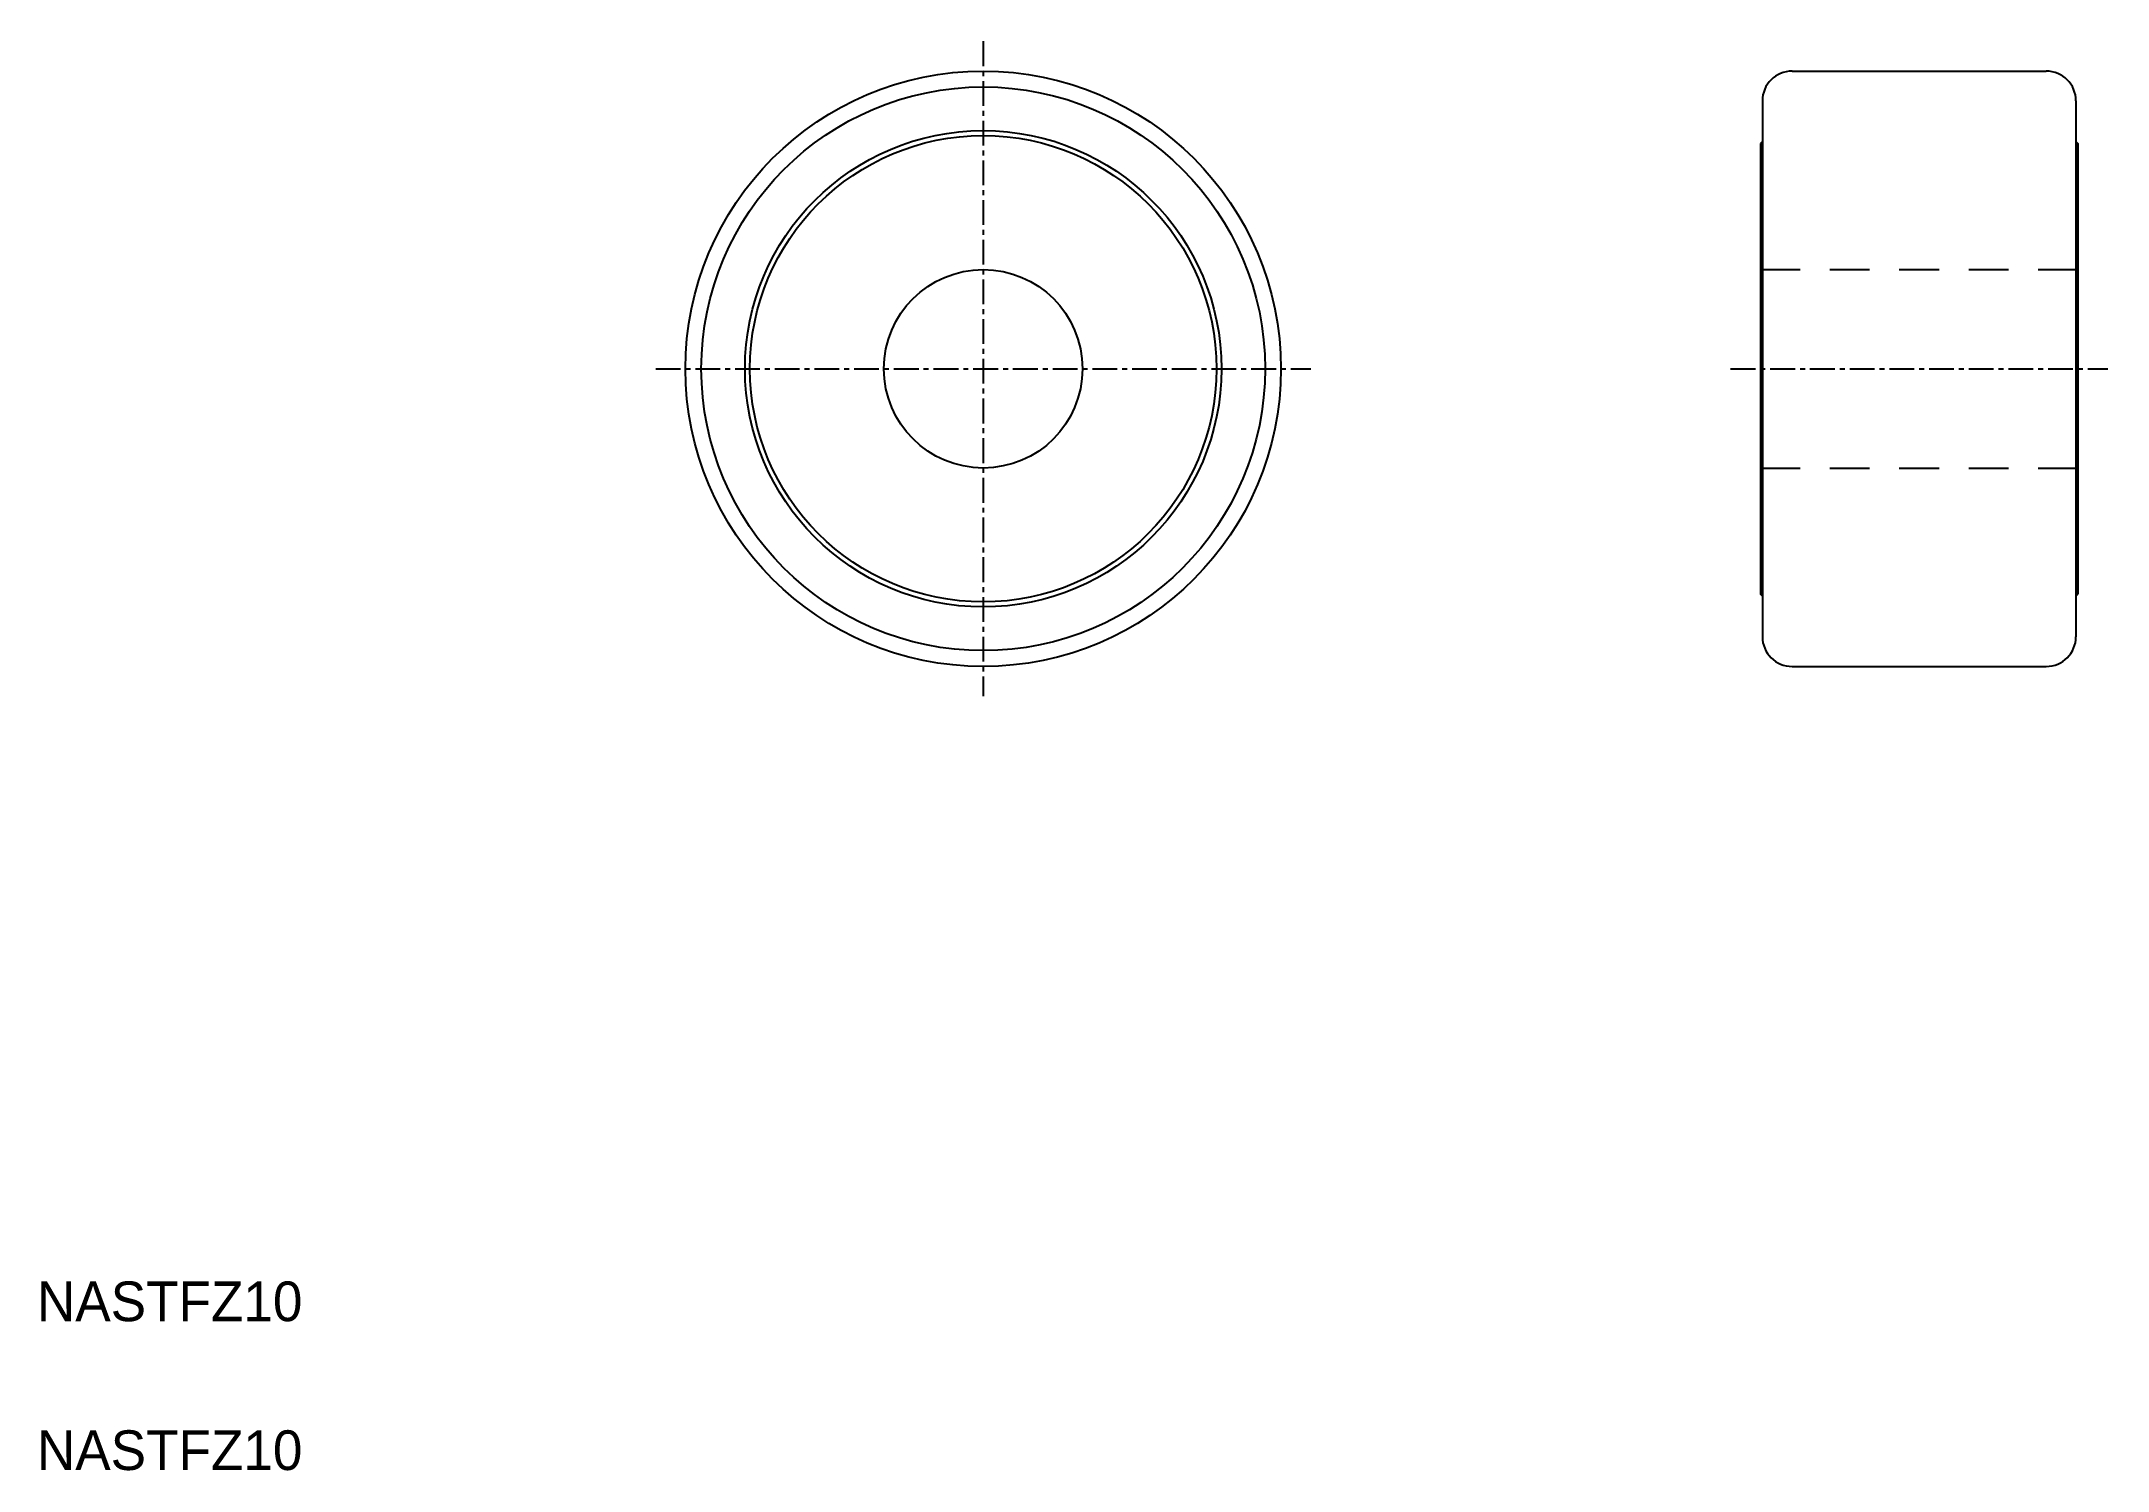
# Model space of a CAD drawing. Extents: x 115 to 219, y 90 to 162.
import ezdxf

# ---------------------------------------------------------------- set-up
doc = ezdxf.new("R2010")
doc.units = 0
doc.linetypes.add('CENTER', pattern=[2, 1.25, -0.25, 0.25, -0.25])
doc.linetypes.add('DASHED', pattern=[3.5, 2, -1.5])
doc.layers.get('0').update_dxf_attribs({"linetype": 'CONTINUOUS'})
doc.layers.add('CENTER', color=1, linetype='CENTER')

msp = doc.modelspace()

# ---------------------------------------------------------------- linework, layer by layer
for p, q in [((203.23, 160.9), (216.03, 160.9)), ((201.73, 159.4), (201.73, 132.4)), ((217.53, 159.4), (217.53, 132.4)), ((201.73, 157.35), (201.63, 157.25)), ((201.63, 157.25), (201.63, 134.55)), ((217.53, 157.35), (217.63, 157.25)), ((217.63, 157.25), (217.63, 134.55)), ((201.73, 134.45), (201.63, 134.55)), ((217.53, 134.45), (217.63, 134.55)), ((203.23, 130.9), (216.03, 130.9))]:
    msp.add_line(p, q)
at = {"color": 3, "linetype": 'DASHED'}
for p, q in [((201.63, 150.9), (217.63, 150.9)), ((201.63, 140.9), (217.63, 140.9))]:
    msp.add_line(p, q, dxfattribs=at)
for radius in [15, 14.2, 12, 11.75, 5]:
    msp.add_circle((162.48, 145.9), radius)
for centre, start, end in [((203.23, 159.4), 90, 180), ((216.03, 159.4), 0, 90), ((203.23, 132.4), 180, 270), ((216.03, 132.4), 270, 0)]:
    msp.add_arc(centre, 1.5, start, end)
at = {"layer": 'CENTER', "color": 1, "linetype": 'CENTER'}
for p, q in [((162.48, 162.4), (162.48, 129.4)), ((145.98, 145.9), (178.98, 145.9)), ((200.13, 145.9), (219.13, 145.9))]:
    msp.add_line(p, q, dxfattribs=at)

# ---------------------------------------------------------------- texts
for p in [(114.81, 97.91), (114.81, 90.41)]:
    msp.add_text('NASTFZ10', height=2).set_placement(p)

doc.saveas('drawing.dxf')
